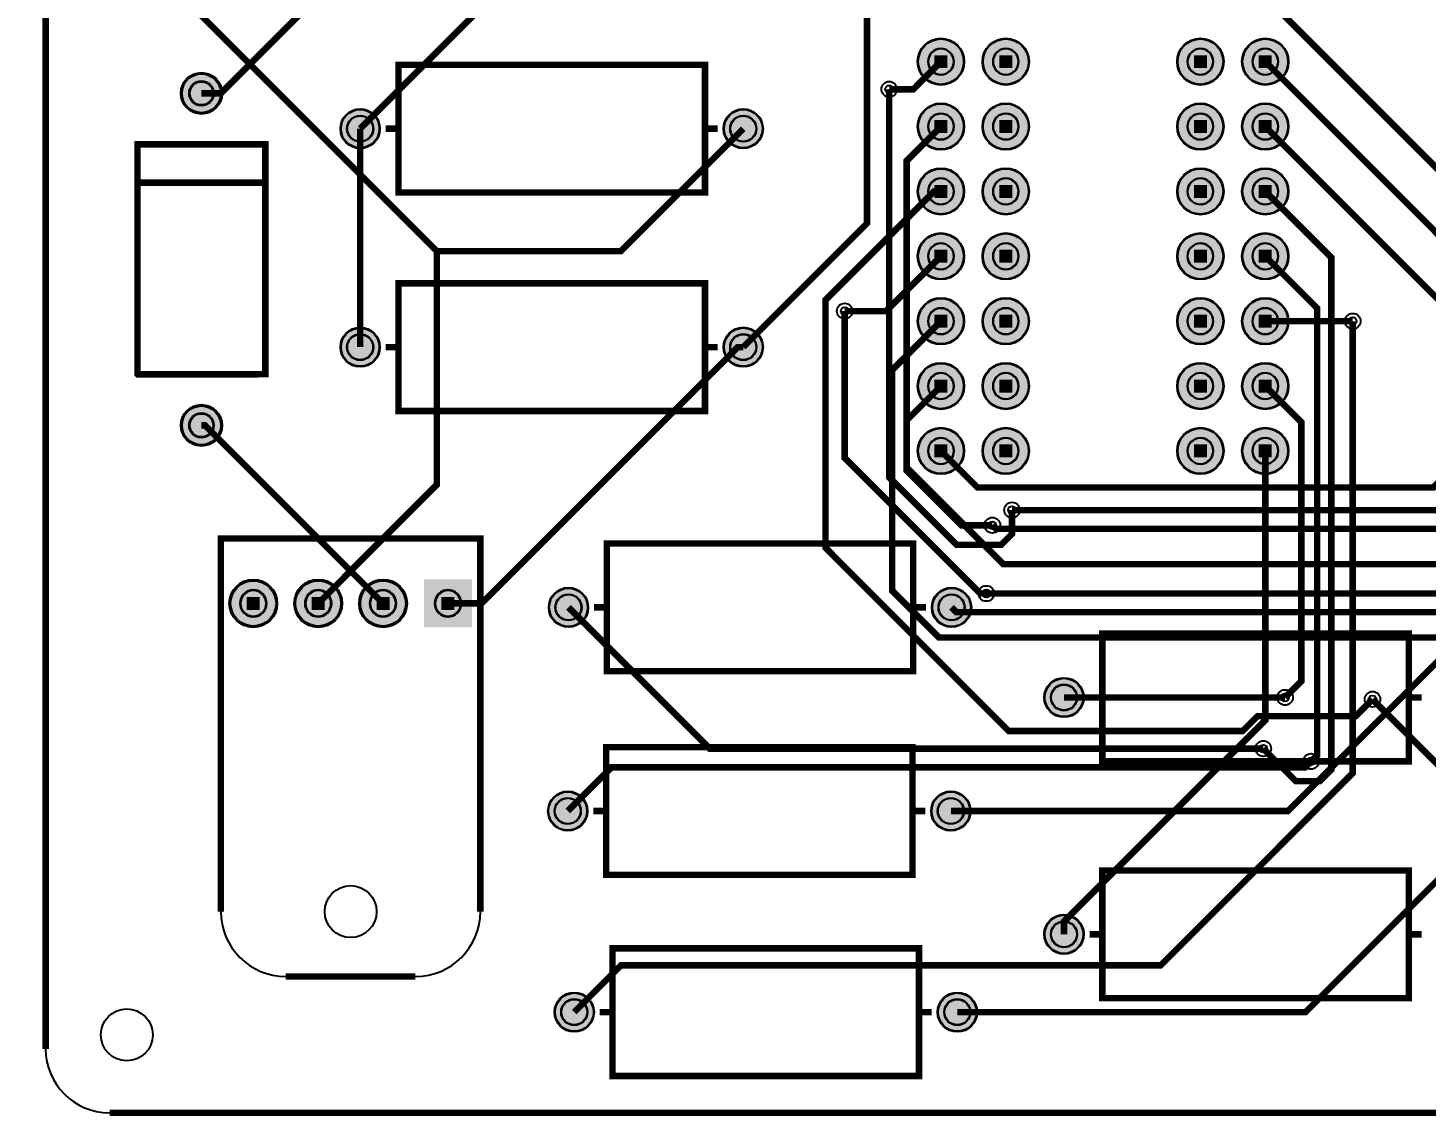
# Model space of a CAD drawing. Header units: millimetres. Extents: x -0.7 to 93.9, y 0 to 87.9.
# Drawn here: x -0.7 to 54, y 0 to 42.6 of the extents above; entities that cross this region are included whole.
import ezdxf

# ---------------------------------------------------------------- set-up
doc = ezdxf.new("R2010")
doc.units = ezdxf.units.MM
for name, color, linetype, true_color in [('BoardOutLine', 7, 'Continuous', 0xff00ff), ('BottomLayer', 7, 'Continuous', 0x0000ff), ('BottomSolderMaskLayer', 7, 'Continuous', 0xaa00ff), ('Document', 7, 'Continuous', 0xffffff), ('Hole', 7, 'Continuous', 0x222222), ('Multi-Layer', 7, 'Continuous', 0xc0c0c0), ('TopLayer', 7, 'Continuous', 0xff0000), ('TopSilkLayer', 7, 'Continuous', 0xffcc00), ('TopSolderMaskLayer', 7, 'Continuous', 0x800080)]:
    doc.layers.add(name, color=color, linetype=linetype, true_color=true_color)

msp = doc.modelspace()

# ---------------------------------------------------------------- hatches: boundary and pattern name
at = {"layer": 'BottomSolderMaskLayer'}
for points in [[(34.138, 41.275, 1), (35.966, 41.275, 1)], [(36.678, 41.275, 1), (38.506, 41.275, 1)], [(44.298, 41.275, 1), (46.126, 41.275, 1)], [(46.838, 41.275, 1), (48.666, 41.275, 1)], [(5.285, 40.036, 1), (6.907, 40.036, 1)], [(11.537, 38.651, 1), (13.087, 38.651, 1)], [(26.537, 38.651, 1), (28.088, 38.651, 1)], [(34.138, 38.735, 1), (35.966, 38.735, 1)], [(36.678, 38.735, 1), (38.506, 38.735, 1)], [(44.298, 38.735, 1), (46.126, 38.735, 1)], [(46.838, 38.735, 1), (48.666, 38.735, 1)], [(34.138, 36.195, 1), (35.966, 36.195, 1)], [(36.678, 36.195, 1), (38.506, 36.195, 1)], [(44.298, 36.195, 1), (46.126, 36.195, 1)], [(46.838, 36.195, 1), (48.666, 36.195, 1)], [(34.138, 33.655, 1), (35.966, 33.655, 1)], [(36.678, 33.655, 1), (38.506, 33.655, 1)], [(44.298, 33.655, 1), (46.126, 33.655, 1)], [(46.838, 33.655, 1), (48.666, 33.655, 1)], [(34.138, 31.115, 1), (35.966, 31.115, 1)], [(36.678, 31.115, 1), (38.506, 31.115, 1)], [(44.298, 31.115, 1), (46.126, 31.115, 1)], [(46.838, 31.115, 1), (48.666, 31.115, 1)], [(11.537, 30.099, 1), (13.087, 30.099, 1)], [(26.537, 30.099, 1), (28.088, 30.099, 1)], [(34.138, 28.575, 1), (35.966, 28.575, 1)], [(36.678, 28.575, 1), (38.506, 28.575, 1)], [(44.298, 28.575, 1), (46.126, 28.575, 1)], [(46.838, 28.575, 1), (48.666, 28.575, 1)], [(5.285, 27.036, 1), (6.907, 27.036, 1)], [(34.138, 26.035, 1), (35.966, 26.035, 1)], [(36.678, 26.035, 1), (38.506, 26.035, 1)], [(44.298, 26.035, 1), (46.126, 26.035, 1)], [(46.838, 26.035, 1), (48.666, 26.035, 1)], [(7.188, 20.066, 1), (9.068, 20.066, 1)], [(9.728, 20.066, 1), (11.608, 20.066, 1)], [(12.268, 20.066, 1), (14.148, 20.066, 1)], [(14.808, 19.126), (14.808, 21.006), (16.688, 21.006), (16.688, 19.126)], [(19.692, 19.911, 1), (21.243, 19.911, 1)], [(34.693, 19.911, 1), (36.244, 19.911, 1)], [(39.096, 16.383, 1), (40.646, 16.383, 1)], [(19.665, 11.938, 1), (21.215, 11.938, 1)], [(34.665, 11.938, 1), (36.216, 11.938, 1)], [(39.096, 7.112, 1), (40.646, 7.112, 1)], [(19.919, 4.064, 1), (21.469, 4.064, 1)], [(34.919, 4.064, 1), (36.47, 4.064, 1)]]:
    msp.add_hatch(color=256, dxfattribs=at).paths.add_polyline_path(points)
at = {"layer": 'Document'}
for points in [[(34.798, 41.529), (34.798, 41.021), (35.306, 41.021), (35.306, 41.529)], [(37.338, 41.529), (37.338, 41.021), (37.846, 41.021), (37.846, 41.529)], [(44.958, 41.529), (44.958, 41.021), (45.466, 41.021), (45.466, 41.529)], [(48.006, 41.021), (48.006, 41.529), (47.498, 41.529), (47.498, 41.021)], [(34.798, 38.989), (34.798, 38.481), (35.306, 38.481), (35.306, 38.989)], [(37.338, 38.989), (37.338, 38.481), (37.846, 38.481), (37.846, 38.989)], [(44.958, 38.989), (44.958, 38.481), (45.466, 38.481), (45.466, 38.989)], [(48.006, 38.481), (48.006, 38.989), (47.498, 38.989), (47.498, 38.481)], [(34.798, 36.449), (34.798, 35.941), (35.306, 35.941), (35.306, 36.449)], [(37.338, 36.449), (37.338, 35.941), (37.846, 35.941), (37.846, 36.449)], [(44.958, 36.449), (44.958, 35.941), (45.466, 35.941), (45.466, 36.449)], [(48.006, 35.941), (48.006, 36.449), (47.498, 36.449), (47.498, 35.941)], [(34.798, 33.909), (34.798, 33.401), (35.306, 33.401), (35.306, 33.909)], [(37.338, 33.909), (37.338, 33.401), (37.846, 33.401), (37.846, 33.909)], [(44.958, 33.909), (44.958, 33.401), (45.466, 33.401), (45.466, 33.909)], [(48.006, 33.401), (48.006, 33.909), (47.498, 33.909), (47.498, 33.401)], [(34.798, 31.369), (34.798, 30.861), (35.306, 30.861), (35.306, 31.369)], [(37.338, 31.369), (37.338, 30.861), (37.846, 30.861), (37.846, 31.369)], [(44.958, 31.369), (44.958, 30.861), (45.466, 30.861), (45.466, 31.369)], [(48.006, 30.861), (48.006, 31.369), (47.498, 31.369), (47.498, 30.861)], [(34.798, 28.829), (34.798, 28.321), (35.306, 28.321), (35.306, 28.829)], [(37.338, 28.829), (37.338, 28.321), (37.846, 28.321), (37.846, 28.829)], [(44.958, 28.829), (44.958, 28.321), (45.466, 28.321), (45.466, 28.829)], [(48.006, 28.321), (48.006, 28.829), (47.498, 28.829), (47.498, 28.321)], [(34.798, 26.289), (34.798, 25.781), (35.306, 25.781), (35.306, 26.289)], [(37.338, 26.289), (37.338, 25.781), (37.846, 25.781), (37.846, 26.289)], [(44.958, 26.289), (44.958, 25.781), (45.466, 25.781), (45.466, 26.289)], [(48.006, 25.781), (48.006, 26.289), (47.498, 26.289), (47.498, 25.781)]]:
    msp.add_hatch(color=256, dxfattribs=at).paths.add_polyline_path(points)
at = {"layer": 'Multi-Layer'}
for points in [[(34.163, 41.275, 1), (35.941, 41.275, 1)], [(36.703, 41.275, 1), (38.481, 41.275, 1)], [(44.323, 41.275, 1), (46.101, 41.275, 1)], [(46.863, 41.275, 1), (48.641, 41.275, 1)], [(5.336, 40.036, 1), (6.856, 40.036, 1)], [(34.163, 38.735, 1), (35.941, 38.735, 1)], [(36.703, 38.735, 1), (38.481, 38.735, 1)], [(44.323, 38.735, 1), (46.101, 38.735, 1)], [(46.863, 38.735, 1), (48.641, 38.735, 1)], [(11.562, 38.651, 1), (13.062, 38.651, 1)], [(26.562, 38.651, 1), (28.062, 38.651, 1)], [(34.163, 36.195, 1), (35.941, 36.195, 1)], [(36.703, 36.195, 1), (38.481, 36.195, 1)], [(44.323, 36.195, 1), (46.101, 36.195, 1)], [(46.863, 36.195, 1), (48.641, 36.195, 1)], [(34.163, 33.655, 1), (35.941, 33.655, 1)], [(36.703, 33.655, 1), (38.481, 33.655, 1)], [(44.323, 33.655, 1), (46.101, 33.655, 1)], [(46.863, 33.655, 1), (48.641, 33.655, 1)], [(34.163, 31.115, 1), (35.941, 31.115, 1)], [(36.703, 31.115, 1), (38.481, 31.115, 1)], [(44.323, 31.115, 1), (46.101, 31.115, 1)], [(46.863, 31.115, 1), (48.641, 31.115, 1)], [(11.562, 30.099, 1), (13.062, 30.099, 1)], [(26.562, 30.099, 1), (28.062, 30.099, 1)], [(34.163, 28.575, 1), (35.941, 28.575, 1)], [(36.703, 28.575, 1), (38.481, 28.575, 1)], [(44.323, 28.575, 1), (46.101, 28.575, 1)], [(46.863, 28.575, 1), (48.641, 28.575, 1)], [(5.336, 27.036, 1), (6.856, 27.036, 1)], [(34.163, 26.035, 1), (35.941, 26.035, 1)], [(36.703, 26.035, 1), (38.481, 26.035, 1)], [(44.323, 26.035, 1), (46.101, 26.035, 1)], [(46.863, 26.035, 1), (48.641, 26.035, 1)], [(7.239, 20.066, 1), (9.017, 20.066, 1)], [(9.779, 20.066, 1), (11.557, 20.066, 1)], [(12.319, 20.066, 1), (14.097, 20.066, 1)], [(14.859, 19.177), (14.859, 20.955), (16.637, 20.955), (16.637, 19.177)], [(19.718, 19.911, 1), (21.218, 19.911, 1)], [(34.718, 19.911, 1), (36.218, 19.911, 1)], [(39.121, 16.383, 1), (40.621, 16.383, 1)], [(19.69, 11.938, 1), (21.19, 11.938, 1)], [(34.69, 11.938, 1), (36.19, 11.938, 1)], [(39.121, 7.112, 1), (40.621, 7.112, 1)], [(19.944, 4.064, 1), (21.444, 4.064, 1)], [(34.944, 4.064, 1), (36.444, 4.064, 1)]]:
    msp.add_hatch(color=256, dxfattribs=at).paths.add_polyline_path(points)
at = {"layer": 'TopSilkLayer'}
for points in [[(7.874, 19.812), (8.382, 19.812), (8.382, 20.32), (7.874, 20.32)], [(10.414, 19.812), (10.922, 19.812), (10.922, 20.32), (10.414, 20.32)], [(12.954, 19.812), (13.462, 19.812), (13.462, 20.32), (12.954, 20.32)], [(15.494, 19.812), (16.002, 19.812), (16.002, 20.32), (15.494, 20.32)]]:
    msp.add_hatch(color=256, dxfattribs=at).paths.add_polyline_path(points)
at = {"layer": 'TopSolderMaskLayer'}
for points in [[(34.138, 41.275, 1), (35.966, 41.275, 1)], [(36.678, 41.275, 1), (38.506, 41.275, 1)], [(44.298, 41.275, 1), (46.126, 41.275, 1)], [(46.838, 41.275, 1), (48.666, 41.275, 1)], [(5.285, 40.036, 1), (6.907, 40.036, 1)], [(11.537, 38.651, 1), (13.087, 38.651, 1)], [(26.537, 38.651, 1), (28.088, 38.651, 1)], [(34.138, 38.735, 1), (35.966, 38.735, 1)], [(36.678, 38.735, 1), (38.506, 38.735, 1)], [(44.298, 38.735, 1), (46.126, 38.735, 1)], [(46.838, 38.735, 1), (48.666, 38.735, 1)], [(34.138, 36.195, 1), (35.966, 36.195, 1)], [(36.678, 36.195, 1), (38.506, 36.195, 1)], [(44.298, 36.195, 1), (46.126, 36.195, 1)], [(46.838, 36.195, 1), (48.666, 36.195, 1)], [(34.138, 33.655, 1), (35.966, 33.655, 1)], [(36.678, 33.655, 1), (38.506, 33.655, 1)], [(44.298, 33.655, 1), (46.126, 33.655, 1)], [(46.838, 33.655, 1), (48.666, 33.655, 1)], [(34.138, 31.115, 1), (35.966, 31.115, 1)], [(36.678, 31.115, 1), (38.506, 31.115, 1)], [(44.298, 31.115, 1), (46.126, 31.115, 1)], [(46.838, 31.115, 1), (48.666, 31.115, 1)], [(11.537, 30.099, 1), (13.087, 30.099, 1)], [(26.537, 30.099, 1), (28.088, 30.099, 1)], [(34.138, 28.575, 1), (35.966, 28.575, 1)], [(36.678, 28.575, 1), (38.506, 28.575, 1)], [(44.298, 28.575, 1), (46.126, 28.575, 1)], [(46.838, 28.575, 1), (48.666, 28.575, 1)], [(5.285, 27.036, 1), (6.907, 27.036, 1)], [(34.138, 26.035, 1), (35.966, 26.035, 1)], [(36.678, 26.035, 1), (38.506, 26.035, 1)], [(44.298, 26.035, 1), (46.126, 26.035, 1)], [(46.838, 26.035, 1), (48.666, 26.035, 1)], [(7.188, 20.066, 1), (9.068, 20.066, 1)], [(9.728, 20.066, 1), (11.608, 20.066, 1)], [(12.268, 20.066, 1), (14.148, 20.066, 1)], [(14.808, 19.126), (14.808, 21.006), (16.688, 21.006), (16.688, 19.126)], [(19.692, 19.911, 1), (21.243, 19.911, 1)], [(34.693, 19.911, 1), (36.244, 19.911, 1)], [(39.096, 16.383, 1), (40.646, 16.383, 1)], [(19.665, 11.938, 1), (21.215, 11.938, 1)], [(34.665, 11.938, 1), (36.216, 11.938, 1)], [(39.096, 7.112, 1), (40.646, 7.112, 1)], [(19.919, 4.064, 1), (21.469, 4.064, 1)], [(34.919, 4.064, 1), (36.47, 4.064, 1)]]:
    msp.add_hatch(color=256, dxfattribs=at).paths.add_polyline_path(points)

# ---------------------------------------------------------------- linework, layer by layer
at = {"layer": 'BoardOutLine', "const_width": 0.254}
for points in [[(-0.003, 2.624), (-0.003, 85.258)], [(91.228, 0.124), (2.497, 0.124)]]:
    msp.add_lwpolyline(points, dxfattribs=at)
at = {"layer": 'BoardOutLine'}
msp.add_arc((2.497, 2.624), 2.5, 180, 270, dxfattribs=at)
at = {"layer": 'BottomLayer', "const_width": 0.254}
for points in [[(12.312, 38.651), (31.496, 57.835), (31.496, 65.434), (32.175, 66.113), (64.697, 66.113), (76.2, 54.61)], [(30.226, 64.897), (30.226, 63.404), (6.858, 40.036), (6.096, 40.036)], [(35.052, 51.435), (32.157, 48.54), (32.157, 34.944), (27.312, 30.099)], [(47.752, 43.815), (59.214, 32.353), (59.214, 24.042), (58.032, 22.86)], [(47.752, 41.275), (57.277, 31.75), (57.905, 31.75)], [(37.834, 23.719), (37.834, 22.783), (37.413, 22.362), (35.663, 22.362), (33.026, 25), (33.026, 40.194)], [(12.312, 30.099), (12.312, 38.651)], [(37.067, 23.125), (35.849, 23.125), (33.709, 25.264), (33.709, 37.392), (35.052, 38.735)], [(47.752, 38.735), (56.514, 29.973), (56.514, 14.726), (57.905, 13.335)], [(47.752, 36.195), (50.339, 33.608), (50.339, 13.562), (49.885, 13.107), (48.949, 13.107), (47.675, 14.381)], [(47.752, 33.655), (49.783, 31.624), (49.783, 14.119), (49.546, 13.881)], [(20.694, 4.064), (22.527, 5.897), (43.654, 5.897), (51.176, 13.419), (51.176, 31.115)], [(31.285, 31.509), (31.285, 25.762), (36.592, 20.454), (36.83, 20.454)], [(47.752, 28.575), (49.165, 27.162), (49.165, 17.021), (48.527, 16.383)], [(88.362, 24.082), (87.038, 25.406), (87.038, 27.133), (86.279, 27.892), (84.688, 27.892), (68.952, 12.156), (56.107, 12.156), (51.951, 16.312)], [(13.208, 20.066), (6.238, 27.036), (6.096, 27.036)], [(47.752, 26.035), (47.752, 15.495), (39.871, 7.614), (39.871, 7.112)]]:
    msp.add_lwpolyline(points, dxfattribs=at)
at = {"layer": 'BottomSolderMaskLayer'}
for points in [[(35.052, 41.789), (35.052, 41.789)], [(37.592, 41.789), (37.592, 41.789)], [(45.212, 41.789), (45.212, 41.789)], [(47.752, 41.789), (47.752, 41.789)], [(35.052, 40.761), (35.052, 40.761)], [(37.592, 40.761), (37.592, 40.761)], [(45.212, 40.761), (45.212, 40.761)], [(47.752, 40.761), (47.752, 40.761)], [(35.052, 39.249), (35.052, 39.249)], [(37.592, 39.249), (37.592, 39.249)], [(45.212, 39.249), (45.212, 39.249)], [(47.752, 39.249), (47.752, 39.249)], [(35.052, 38.221), (35.052, 38.221)], [(37.592, 38.221), (37.592, 38.221)], [(45.212, 38.221), (45.212, 38.221)], [(47.752, 38.221), (47.752, 38.221)], [(35.052, 36.709), (35.052, 36.709)], [(37.592, 36.709), (37.592, 36.709)], [(45.212, 36.709), (45.212, 36.709)], [(47.752, 36.709), (47.752, 36.709)], [(35.052, 35.681), (35.052, 35.681)], [(37.592, 35.681), (37.592, 35.681)], [(45.212, 35.681), (45.212, 35.681)], [(47.752, 35.681), (47.752, 35.681)], [(35.052, 34.169), (35.052, 34.169)], [(37.592, 34.169), (37.592, 34.169)], [(45.212, 34.169), (45.212, 34.169)], [(47.752, 34.169), (47.752, 34.169)], [(35.052, 33.141), (35.052, 33.141)], [(37.592, 33.141), (37.592, 33.141)], [(45.212, 33.141), (45.212, 33.141)], [(47.752, 33.141), (47.752, 33.141)], [(35.052, 31.629), (35.052, 31.629)], [(37.592, 31.629), (37.592, 31.629)], [(45.212, 31.629), (45.212, 31.629)], [(47.752, 31.629), (47.752, 31.629)], [(35.052, 30.601), (35.052, 30.601)], [(37.592, 30.601), (37.592, 30.601)], [(45.212, 30.601), (45.212, 30.601)], [(47.752, 30.601), (47.752, 30.601)], [(35.052, 29.089), (35.052, 29.089)], [(37.592, 29.089), (37.592, 29.089)], [(45.212, 29.089), (45.212, 29.089)], [(47.752, 29.089), (47.752, 29.089)], [(35.052, 28.061), (35.052, 28.061)], [(37.592, 28.061), (37.592, 28.061)], [(45.212, 28.061), (45.212, 28.061)], [(47.752, 28.061), (47.752, 28.061)], [(35.052, 26.549), (35.052, 26.549)], [(37.592, 26.549), (37.592, 26.549)], [(45.212, 26.549), (45.212, 26.549)], [(47.752, 26.549), (47.752, 26.549)], [(35.052, 25.521), (35.052, 25.521)], [(37.592, 25.521), (37.592, 25.521)], [(45.212, 25.521), (45.212, 25.521)], [(47.752, 25.521), (47.752, 25.521)], [(7.6, 20.066), (7.6, 20.066)], [(8.656, 20.066), (8.656, 20.066)], [(10.14, 20.066), (10.14, 20.066)], [(11.196, 20.066), (11.196, 20.066)], [(12.68, 20.066), (12.68, 20.066)], [(13.736, 20.066), (13.736, 20.066)], [(15.22, 20.066), (15.22, 20.066)], [(16.276, 20.066), (16.276, 20.066)]]:
    msp.add_lwpolyline(points, close=True, dxfattribs=at)
for centre, radius in [((35.052, 41.275), 0.914), ((37.592, 41.275), 0.914), ((45.212, 41.275), 0.914), ((47.752, 41.275), 0.914), ((6.096, 40.036), 0.811), ((6.096, 40.036), 0.485), ((12.312, 38.651), 0.775), ((27.312, 38.651), 0.775), ((35.052, 38.735), 0.914), ((37.592, 38.735), 0.914), ((45.212, 38.735), 0.914), ((47.752, 38.735), 0.914), ((12.312, 38.651), 0.517), ((27.312, 38.651), 0.517), ((35.052, 36.195), 0.914), ((37.592, 36.195), 0.914), ((45.212, 36.195), 0.914), ((47.752, 36.195), 0.914), ((35.052, 33.655), 0.914), ((37.592, 33.655), 0.914), ((45.212, 33.655), 0.914), ((47.752, 33.655), 0.914), ((35.052, 31.115), 0.914), ((37.592, 31.115), 0.914), ((45.212, 31.115), 0.914), ((47.752, 31.115), 0.914), ((12.312, 30.099), 0.775), ((27.312, 30.099), 0.775), ((12.312, 30.099), 0.517), ((27.312, 30.099), 0.517), ((35.052, 28.575), 0.914), ((37.592, 28.575), 0.914), ((45.212, 28.575), 0.914), ((47.752, 28.575), 0.914), ((6.096, 27.036), 0.811), ((6.096, 27.036), 0.485), ((35.052, 26.035), 0.914), ((37.592, 26.035), 0.914), ((45.212, 26.035), 0.914), ((47.752, 26.035), 0.914), ((8.128, 20.066), 0.94), ((10.668, 20.066), 0.94), ((13.208, 20.066), 0.94), ((20.468, 19.911), 0.775), ((20.468, 19.911), 0.517), ((35.468, 19.911), 0.775), ((35.468, 19.911), 0.517), ((39.871, 16.383), 0.775), ((39.871, 16.383), 0.517), ((20.44, 11.938), 0.775), ((35.44, 11.938), 0.775), ((20.44, 11.938), 0.517), ((35.44, 11.938), 0.517), ((39.871, 7.112), 0.775), ((39.871, 7.112), 0.517), ((20.694, 4.064), 0.775), ((20.694, 4.064), 0.517), ((35.694, 4.064), 0.775), ((35.694, 4.064), 0.517)]:
    msp.add_circle(centre, radius, dxfattribs=at)
for centre, radius, start, end in [((35.052, 41.275), 0.514, 90, 270), ((35.052, 41.275), 0.514, 270, 90), ((37.592, 41.275), 0.514, 90, 270), ((37.592, 41.275), 0.514, 270, 90), ((45.212, 41.275), 0.514, 90, 270), ((45.212, 41.275), 0.514, 270, 90), ((47.752, 41.275), 0.514, 450, 270), ((47.752, 41.275), 0.514, 270, 450), ((35.052, 38.735), 0.514, 90, 270), ((35.052, 38.735), 0.514, 270, 90), ((37.592, 38.735), 0.514, 90, 270), ((37.592, 38.735), 0.514, 270, 90), ((45.212, 38.735), 0.514, 90, 270), ((45.212, 38.735), 0.514, 270, 90), ((47.752, 38.735), 0.514, 450, 270), ((47.752, 38.735), 0.514, 270, 450), ((35.052, 36.195), 0.514, 90, 270), ((35.052, 36.195), 0.514, 270, 90), ((37.592, 36.195), 0.514, 90, 270), ((37.592, 36.195), 0.514, 270, 90), ((45.212, 36.195), 0.514, 90, 270), ((45.212, 36.195), 0.514, 270, 90), ((47.752, 36.195), 0.514, 450, 270), ((47.752, 36.195), 0.514, 270, 450), ((35.052, 33.655), 0.514, 90, 270), ((35.052, 33.655), 0.514, 270, 90), ((37.592, 33.655), 0.514, 90, 270), ((37.592, 33.655), 0.514, 270, 90), ((45.212, 33.655), 0.514, 90, 270), ((45.212, 33.655), 0.514, 270, 90), ((47.752, 33.655), 0.514, 450, 270), ((47.752, 33.655), 0.514, 270, 450), ((35.052, 31.115), 0.514, 90, 270), ((35.052, 31.115), 0.514, 270, 90), ((37.592, 31.115), 0.514, 90, 270), ((37.592, 31.115), 0.514, 270, 90), ((45.212, 31.115), 0.514, 90, 270), ((45.212, 31.115), 0.514, 270, 90), ((47.752, 31.115), 0.514, 450, 270), ((47.752, 31.115), 0.514, 270, 450), ((35.052, 28.575), 0.514, 90, 270), ((35.052, 28.575), 0.514, 270, 90), ((37.592, 28.575), 0.514, 90, 270), ((37.592, 28.575), 0.514, 270, 90), ((45.212, 28.575), 0.514, 90, 270), ((45.212, 28.575), 0.514, 270, 90), ((47.752, 28.575), 0.514, 450, 270), ((47.752, 28.575), 0.514, 270, 450), ((35.052, 26.035), 0.514, 90, 270), ((35.052, 26.035), 0.514, 270, 90), ((37.592, 26.035), 0.514, 90, 270), ((37.592, 26.035), 0.514, 270, 90), ((45.212, 26.035), 0.514, 90, 270), ((45.212, 26.035), 0.514, 270, 90), ((47.752, 26.035), 0.514, 450, 270), ((47.752, 26.035), 0.514, 270, 450), ((8.128, 20.066), 0.528, 360, 180), ((10.668, 20.066), 0.528, 360, 180), ((13.208, 20.066), 0.528, 360, 180), ((15.748, 20.066), 0.528, 360, 180), ((8.128, 20.066), 0.528, 180, 360), ((10.668, 20.066), 0.528, 180, 360), ((13.208, 20.066), 0.528, 180, 360), ((15.748, 20.066), 0.528, 180, 360)]:
    msp.add_arc(centre, radius, start, end, dxfattribs=at)
at = {"layer": 'Hole'}
for centre in [(33.026, 40.194), (31.285, 31.509), (51.176, 31.115), (37.834, 23.719), (37.067, 23.124), (36.83, 20.454), (48.527, 16.383), (51.951, 16.312), (47.675, 14.381), (49.546, 13.881)]:
    msp.add_circle(centre, 0.153, dxfattribs=at)
at = {"layer": 'Multi-Layer'}
for points in [[(35.052, 41.775), (35.052, 41.775)], [(37.592, 41.775), (37.592, 41.775)], [(45.212, 41.775), (45.212, 41.775)], [(47.752, 41.775), (47.752, 41.775)], [(35.052, 40.775), (35.052, 40.775)], [(37.592, 40.775), (37.592, 40.775)], [(45.212, 40.775), (45.212, 40.775)], [(47.752, 40.775), (47.752, 40.775)], [(35.052, 39.235), (35.052, 39.235)], [(37.592, 39.235), (37.592, 39.235)], [(45.212, 39.235), (45.212, 39.235)], [(47.752, 39.235), (47.752, 39.235)], [(35.052, 38.235), (35.052, 38.235)], [(37.592, 38.235), (37.592, 38.235)], [(45.212, 38.235), (45.212, 38.235)], [(47.752, 38.235), (47.752, 38.235)], [(35.052, 36.695), (35.052, 36.695)], [(37.592, 36.695), (37.592, 36.695)], [(45.212, 36.695), (45.212, 36.695)], [(47.752, 36.695), (47.752, 36.695)], [(35.052, 35.695), (35.052, 35.695)], [(37.592, 35.695), (37.592, 35.695)], [(45.212, 35.695), (45.212, 35.695)], [(47.752, 35.695), (47.752, 35.695)], [(35.052, 34.155), (35.052, 34.155)], [(37.592, 34.155), (37.592, 34.155)], [(45.212, 34.155), (45.212, 34.155)], [(47.752, 34.155), (47.752, 34.155)], [(35.052, 33.155), (35.052, 33.155)], [(37.592, 33.155), (37.592, 33.155)], [(45.212, 33.155), (45.212, 33.155)], [(47.752, 33.155), (47.752, 33.155)], [(35.052, 31.615), (35.052, 31.615)], [(37.592, 31.615), (37.592, 31.615)], [(45.212, 31.615), (45.212, 31.615)], [(47.752, 31.615), (47.752, 31.615)], [(35.052, 30.615), (35.052, 30.615)], [(37.592, 30.615), (37.592, 30.615)], [(45.212, 30.615), (45.212, 30.615)], [(47.752, 30.615), (47.752, 30.615)], [(35.052, 29.075), (35.052, 29.075)], [(37.592, 29.075), (37.592, 29.075)], [(45.212, 29.075), (45.212, 29.075)], [(47.752, 29.075), (47.752, 29.075)], [(35.052, 28.075), (35.052, 28.075)], [(37.592, 28.075), (37.592, 28.075)], [(45.212, 28.075), (45.212, 28.075)], [(47.752, 28.075), (47.752, 28.075)], [(35.052, 26.535), (35.052, 26.535)], [(37.592, 26.535), (37.592, 26.535)], [(45.212, 26.535), (45.212, 26.535)], [(47.752, 26.535), (47.752, 26.535)], [(35.052, 25.535), (35.052, 25.535)], [(37.592, 25.535), (37.592, 25.535)], [(45.212, 25.535), (45.212, 25.535)], [(47.752, 25.535), (47.752, 25.535)], [(7.628, 20.066), (7.628, 20.066)], [(8.628, 20.066), (8.628, 20.066)], [(10.168, 20.066), (10.168, 20.066)], [(11.168, 20.066), (11.168, 20.066)], [(12.708, 20.066), (12.708, 20.066)], [(13.708, 20.066), (13.708, 20.066)], [(15.248, 20.066), (15.248, 20.066)], [(16.248, 20.066), (16.248, 20.066)]]:
    msp.add_lwpolyline(points, close=True, dxfattribs=at)
for centre, radius in [((35.052, 41.275), 0.889), ((37.592, 41.275), 0.889), ((45.212, 41.275), 0.889), ((47.752, 41.275), 0.889), ((6.096, 40.036), 0.76), ((6.096, 40.036), 0.455), ((33.026, 40.194), 0.305), ((35.052, 38.735), 0.889), ((37.592, 38.735), 0.889), ((45.212, 38.735), 0.889), ((47.752, 38.735), 0.889), ((12.312, 38.651), 0.75), ((12.312, 38.651), 0.5), ((27.312, 38.651), 0.75), ((27.312, 38.651), 0.5), ((35.052, 36.195), 0.889), ((37.592, 36.195), 0.889), ((45.212, 36.195), 0.889), ((47.752, 36.195), 0.889), ((35.052, 33.655), 0.889), ((37.592, 33.655), 0.889), ((45.212, 33.655), 0.889), ((47.752, 33.655), 0.889), ((31.285, 31.509), 0.305), ((35.052, 31.115), 0.889), ((37.592, 31.115), 0.889), ((45.212, 31.115), 0.889), ((47.752, 31.115), 0.889), ((51.176, 31.115), 0.305), ((12.312, 30.099), 0.75), ((27.312, 30.099), 0.75), ((12.312, 30.099), 0.5), ((27.312, 30.099), 0.5), ((35.052, 28.575), 0.889), ((37.592, 28.575), 0.889), ((45.212, 28.575), 0.889), ((47.752, 28.575), 0.889), ((6.096, 27.036), 0.76), ((6.096, 27.036), 0.455), ((35.052, 26.035), 0.889), ((37.592, 26.035), 0.889), ((45.212, 26.035), 0.889), ((47.752, 26.035), 0.889), ((37.834, 23.719), 0.305), ((37.067, 23.124), 0.305), ((8.128, 20.066), 0.889), ((10.668, 20.066), 0.889), ((13.208, 20.066), 0.889), ((20.468, 19.911), 0.75), ((20.468, 19.911), 0.5), ((35.468, 19.911), 0.75), ((35.468, 19.911), 0.5), ((36.83, 20.454), 0.305), ((39.871, 16.383), 0.75), ((39.871, 16.383), 0.5), ((48.527, 16.383), 0.305), ((51.951, 16.312), 0.305), ((47.675, 14.381), 0.305), ((49.546, 13.881), 0.305), ((20.44, 11.938), 0.75), ((35.44, 11.938), 0.75), ((20.44, 11.938), 0.5), ((35.44, 11.938), 0.5), ((11.938, 8.001), 1.016), ((39.871, 7.112), 0.75), ((39.871, 7.112), 0.5), ((20.694, 4.064), 0.75), ((20.694, 4.064), 0.5), ((35.694, 4.064), 0.75), ((35.694, 4.064), 0.5), ((3.175, 3.175), 1.016)]:
    msp.add_circle(centre, radius, dxfattribs=at)
for centre, start, end in [((35.052, 41.275), 90, 270), ((35.052, 41.275), 270, 90), ((37.592, 41.275), 90, 270), ((37.592, 41.275), 270, 90), ((45.212, 41.275), 90, 270), ((45.212, 41.275), 270, 90), ((47.752, 41.275), 450, 270), ((47.752, 41.275), 270, 450), ((35.052, 38.735), 90, 270), ((35.052, 38.735), 270, 90), ((37.592, 38.735), 90, 270), ((37.592, 38.735), 270, 90), ((45.212, 38.735), 90, 270), ((45.212, 38.735), 270, 90), ((47.752, 38.735), 450, 270), ((47.752, 38.735), 270, 450), ((35.052, 36.195), 90, 270), ((35.052, 36.195), 270, 90), ((37.592, 36.195), 90, 270), ((37.592, 36.195), 270, 90), ((45.212, 36.195), 90, 270), ((45.212, 36.195), 270, 90), ((47.752, 36.195), 450, 270), ((47.752, 36.195), 270, 450), ((35.052, 33.655), 90, 270), ((35.052, 33.655), 270, 90), ((37.592, 33.655), 90, 270), ((37.592, 33.655), 270, 90), ((45.212, 33.655), 90, 270), ((45.212, 33.655), 270, 90), ((47.752, 33.655), 450, 270), ((47.752, 33.655), 270, 450), ((35.052, 31.115), 90, 270), ((35.052, 31.115), 270, 90), ((37.592, 31.115), 90, 270), ((37.592, 31.115), 270, 90), ((45.212, 31.115), 90, 270), ((45.212, 31.115), 270, 90), ((47.752, 31.115), 450, 270), ((47.752, 31.115), 270, 450), ((35.052, 28.575), 90, 270), ((35.052, 28.575), 270, 90), ((37.592, 28.575), 90, 270), ((37.592, 28.575), 270, 90), ((45.212, 28.575), 90, 270), ((45.212, 28.575), 270, 90), ((47.752, 28.575), 450, 270), ((47.752, 28.575), 270, 450), ((35.052, 26.035), 90, 270), ((35.052, 26.035), 270, 90), ((37.592, 26.035), 90, 270), ((37.592, 26.035), 270, 90), ((45.212, 26.035), 90, 270), ((45.212, 26.035), 270, 90), ((47.752, 26.035), 450, 270), ((47.752, 26.035), 270, 450), ((8.128, 20.066), 360, 180), ((10.668, 20.066), 360, 180), ((13.208, 20.066), 360, 180), ((15.748, 20.066), 360, 180), ((8.128, 20.066), 180, 360), ((10.668, 20.066), 180, 360), ((13.208, 20.066), 180, 360), ((15.748, 20.066), 180, 360)]:
    msp.add_arc(centre, 0.5, start, end, dxfattribs=at)
at = {"layer": 'TopLayer', "const_width": 0.254}
for points in [[(15.313, 33.855), (3.54, 45.628), (3.54, 61.49), (5.276, 63.226), (6.223, 63.226)], [(35.052, 41.275), (33.971, 40.194), (33.026, 40.194)], [(27.312, 38.651), (22.516, 33.855), (15.313, 33.855)], [(35.052, 36.195), (34.781, 36.195), (30.532, 31.946), (30.532, 22.245), (37.705, 15.072), (46.868, 15.072), (47.445, 15.649), (51.288, 15.649), (51.951, 16.312)], [(10.668, 20.066), (15.313, 24.711), (15.313, 33.855)], [(35.052, 33.655), (32.906, 31.509), (31.285, 31.509)], [(35.052, 31.115), (33.14, 29.203), (33.14, 20.564), (34.972, 18.733), (81.256, 18.733), (85.331, 22.808), (86.31, 22.808), (87.092, 22.026), (87.092, 20.272), (88.362, 19.002)], [(47.752, 31.115), (51.176, 31.115)], [(17.065, 20.066), (27.098, 30.099), (27.312, 30.099)], [(82.271, 21.604), (37.495, 21.604), (33.719, 25.38), (33.719, 27.242), (35.052, 28.575)], [(88.362, 13.922), (89.686, 15.246), (89.686, 27.026), (88.82, 27.892), (57.62, 27.892), (54.334, 24.605), (36.482, 24.605), (35.052, 26.035)], [(37.067, 23.125), (37.206, 22.986), (56.018, 22.986), (58.364, 25.332), (87.071, 25.332), (88.362, 26.622)], [(81.82, 26.096), (57.199, 26.096), (54.822, 23.719), (37.834, 23.719)], [(35.468, 19.911), (35.659, 19.721), (81.458, 19.721), (85.819, 24.082), (85.822, 24.082)], [(35.44, 11.938), (48.64, 11.938), (54.653, 17.951), (82.231, 17.951), (85.822, 21.542)], [(80.634, 20.454), (36.83, 20.454)], [(15.748, 20.066), (17.065, 20.066)], [(47.675, 14.381), (25.998, 14.381), (20.468, 19.911)], [(35.694, 4.064), (49.328, 4.064), (56.845, 11.582), (81.605, 11.582), (85.269, 15.246), (86.331, 15.246), (87.092, 16.006), (87.092, 17.732), (85.822, 19.002)], [(39.871, 16.383), (48.527, 16.383)], [(20.44, 11.938), (22.15, 13.648), (49.312, 13.648), (49.546, 13.881)]]:
    msp.add_lwpolyline(points, dxfattribs=at)
at = {"layer": 'TopSilkLayer', "const_width": 0.254}
for points in [[(13.813, 36.152), (13.813, 41.151), (25.812, 41.151), (25.812, 36.152), (13.813, 36.152)], [(3.596, 29.036), (8.596, 29.037), (8.596, 38.036), (3.595, 38.036), (3.595, 29.037), (3.596, 29.036)], [(3.596, 36.536), (3.596, 38.036), (8.596, 38.036), (8.596, 36.536), (3.596, 36.536)], [(13.813, 27.6), (13.813, 32.598), (25.812, 32.598), (25.812, 27.6), (13.813, 27.6)], [(21.969, 17.412), (21.969, 22.41), (33.967, 22.41), (33.967, 17.412), (21.969, 17.412)], [(41.372, 13.884), (41.372, 18.882), (53.371, 18.882), (53.371, 13.884), (41.372, 13.884)], [(21.941, 9.439), (21.941, 14.437), (33.94, 14.437), (33.94, 9.439), (21.941, 9.439)], [(41.372, 4.613), (41.372, 9.611), (53.371, 9.611), (53.371, 4.613), (41.372, 4.613)], [(22.195, 1.565), (22.195, 6.563), (34.194, 6.563), (34.194, 1.565), (22.195, 1.565)]]:
    msp.add_lwpolyline(points, close=True, dxfattribs=at)
at = {"layer": 'TopSilkLayer'}
for points, const_width in [([(26.312, 38.651), (25.908, 38.651), (25.812, 38.747)], 0.254), ([(13.312, 38.651), (13.812, 38.651)], 0.254), ([(13.312, 30.099), (13.812, 30.099)], 0.254), ([(26.312, 30.099), (25.908, 30.099), (25.812, 30.195)], 0.254), ([(6.858, 8.001), (6.858, 22.606), (17.018, 22.606), (17.018, 8.001)], 0.254), ([(6.858, 20.701), (6.858, 19.431)], 0.203), ([(21.468, 19.911), (21.968, 19.911)], 0.254), ([(34.468, 19.911), (34.064, 19.911), (33.968, 20.007)], 0.254), ([(40.871, 16.383), (41.371, 16.383)], 0.254), ([(53.871, 16.383), (53.467, 16.383), (53.371, 16.479)], 0.254), ([(21.44, 11.938), (21.94, 11.938)], 0.254), ([(34.44, 11.938), (34.036, 11.938), (33.94, 12.034)], 0.254), ([(40.871, 7.112), (41.371, 7.112)], 0.254), ([(53.871, 7.112), (53.467, 7.112), (53.371, 7.208)], 0.254), ([(14.478, 5.461), (9.398, 5.461)], 0.254), ([(21.694, 4.064), (22.194, 4.064)], 0.254), ([(34.694, 4.064), (34.29, 4.064), (34.194, 4.16)], 0.254)]:
    msp.add_lwpolyline(points, dxfattribs=dict(at, const_width=const_width))
for centre, start, end in [((9.398, 8.001), 180, 270), ((14.478, 8.001), 270, 0)]:
    msp.add_arc(centre, 2.54, start, end, dxfattribs=at)
at = {"layer": 'TopSolderMaskLayer'}
for points in [[(35.052, 41.789), (35.052, 41.789)], [(37.592, 41.789), (37.592, 41.789)], [(45.212, 41.789), (45.212, 41.789)], [(47.752, 41.789), (47.752, 41.789)], [(35.052, 40.761), (35.052, 40.761)], [(37.592, 40.761), (37.592, 40.761)], [(45.212, 40.761), (45.212, 40.761)], [(47.752, 40.761), (47.752, 40.761)], [(35.052, 39.249), (35.052, 39.249)], [(37.592, 39.249), (37.592, 39.249)], [(45.212, 39.249), (45.212, 39.249)], [(47.752, 39.249), (47.752, 39.249)], [(35.052, 38.221), (35.052, 38.221)], [(37.592, 38.221), (37.592, 38.221)], [(45.212, 38.221), (45.212, 38.221)], [(47.752, 38.221), (47.752, 38.221)], [(35.052, 36.709), (35.052, 36.709)], [(37.592, 36.709), (37.592, 36.709)], [(45.212, 36.709), (45.212, 36.709)], [(47.752, 36.709), (47.752, 36.709)], [(35.052, 35.681), (35.052, 35.681)], [(37.592, 35.681), (37.592, 35.681)], [(45.212, 35.681), (45.212, 35.681)], [(47.752, 35.681), (47.752, 35.681)], [(35.052, 34.169), (35.052, 34.169)], [(37.592, 34.169), (37.592, 34.169)], [(45.212, 34.169), (45.212, 34.169)], [(47.752, 34.169), (47.752, 34.169)], [(35.052, 33.141), (35.052, 33.141)], [(37.592, 33.141), (37.592, 33.141)], [(45.212, 33.141), (45.212, 33.141)], [(47.752, 33.141), (47.752, 33.141)], [(35.052, 31.629), (35.052, 31.629)], [(37.592, 31.629), (37.592, 31.629)], [(45.212, 31.629), (45.212, 31.629)], [(47.752, 31.629), (47.752, 31.629)], [(35.052, 30.601), (35.052, 30.601)], [(37.592, 30.601), (37.592, 30.601)], [(45.212, 30.601), (45.212, 30.601)], [(47.752, 30.601), (47.752, 30.601)], [(35.052, 29.089), (35.052, 29.089)], [(37.592, 29.089), (37.592, 29.089)], [(45.212, 29.089), (45.212, 29.089)], [(47.752, 29.089), (47.752, 29.089)], [(35.052, 28.061), (35.052, 28.061)], [(37.592, 28.061), (37.592, 28.061)], [(45.212, 28.061), (45.212, 28.061)], [(47.752, 28.061), (47.752, 28.061)], [(35.052, 26.549), (35.052, 26.549)], [(37.592, 26.549), (37.592, 26.549)], [(45.212, 26.549), (45.212, 26.549)], [(47.752, 26.549), (47.752, 26.549)], [(35.052, 25.521), (35.052, 25.521)], [(37.592, 25.521), (37.592, 25.521)], [(45.212, 25.521), (45.212, 25.521)], [(47.752, 25.521), (47.752, 25.521)], [(7.6, 20.066), (7.6, 20.066)], [(8.656, 20.066), (8.656, 20.066)], [(10.14, 20.066), (10.14, 20.066)], [(11.196, 20.066), (11.196, 20.066)], [(12.68, 20.066), (12.68, 20.066)], [(13.736, 20.066), (13.736, 20.066)], [(15.22, 20.066), (15.22, 20.066)], [(16.276, 20.066), (16.276, 20.066)]]:
    msp.add_lwpolyline(points, close=True, dxfattribs=at)
for centre, radius in [((35.052, 41.275), 0.914), ((37.592, 41.275), 0.914), ((45.212, 41.275), 0.914), ((47.752, 41.275), 0.914), ((6.096, 40.036), 0.811), ((6.096, 40.036), 0.485), ((12.312, 38.651), 0.775), ((27.312, 38.651), 0.775), ((35.052, 38.735), 0.914), ((37.592, 38.735), 0.914), ((45.212, 38.735), 0.914), ((47.752, 38.735), 0.914), ((12.312, 38.651), 0.517), ((27.312, 38.651), 0.517), ((35.052, 36.195), 0.914), ((37.592, 36.195), 0.914), ((45.212, 36.195), 0.914), ((47.752, 36.195), 0.914), ((35.052, 33.655), 0.914), ((37.592, 33.655), 0.914), ((45.212, 33.655), 0.914), ((47.752, 33.655), 0.914), ((35.052, 31.115), 0.914), ((37.592, 31.115), 0.914), ((45.212, 31.115), 0.914), ((47.752, 31.115), 0.914), ((12.312, 30.099), 0.775), ((27.312, 30.099), 0.775), ((12.312, 30.099), 0.517), ((27.312, 30.099), 0.517), ((35.052, 28.575), 0.914), ((37.592, 28.575), 0.914), ((45.212, 28.575), 0.914), ((47.752, 28.575), 0.914), ((6.096, 27.036), 0.811), ((6.096, 27.036), 0.485), ((35.052, 26.035), 0.914), ((37.592, 26.035), 0.914), ((45.212, 26.035), 0.914), ((47.752, 26.035), 0.914), ((8.128, 20.066), 0.94), ((10.668, 20.066), 0.94), ((13.208, 20.066), 0.94), ((20.468, 19.911), 0.775), ((20.468, 19.911), 0.517), ((35.468, 19.911), 0.775), ((35.468, 19.911), 0.517), ((39.871, 16.383), 0.775), ((39.871, 16.383), 0.517), ((20.44, 11.938), 0.775), ((35.44, 11.938), 0.775), ((20.44, 11.938), 0.517), ((35.44, 11.938), 0.517), ((39.871, 7.112), 0.775), ((39.871, 7.112), 0.517), ((20.694, 4.064), 0.775), ((20.694, 4.064), 0.517), ((35.694, 4.064), 0.775), ((35.694, 4.064), 0.517)]:
    msp.add_circle(centre, radius, dxfattribs=at)
for centre, radius, start, end in [((35.052, 41.275), 0.514, 90, 270), ((35.052, 41.275), 0.514, 270, 90), ((37.592, 41.275), 0.514, 90, 270), ((37.592, 41.275), 0.514, 270, 90), ((45.212, 41.275), 0.514, 90, 270), ((45.212, 41.275), 0.514, 270, 90), ((47.752, 41.275), 0.514, 450, 270), ((47.752, 41.275), 0.514, 270, 450), ((35.052, 38.735), 0.514, 90, 270), ((35.052, 38.735), 0.514, 270, 90), ((37.592, 38.735), 0.514, 90, 270), ((37.592, 38.735), 0.514, 270, 90), ((45.212, 38.735), 0.514, 90, 270), ((45.212, 38.735), 0.514, 270, 90), ((47.752, 38.735), 0.514, 450, 270), ((47.752, 38.735), 0.514, 270, 450), ((35.052, 36.195), 0.514, 90, 270), ((35.052, 36.195), 0.514, 270, 90), ((37.592, 36.195), 0.514, 90, 270), ((37.592, 36.195), 0.514, 270, 90), ((45.212, 36.195), 0.514, 90, 270), ((45.212, 36.195), 0.514, 270, 90), ((47.752, 36.195), 0.514, 450, 270), ((47.752, 36.195), 0.514, 270, 450), ((35.052, 33.655), 0.514, 90, 270), ((35.052, 33.655), 0.514, 270, 90), ((37.592, 33.655), 0.514, 90, 270), ((37.592, 33.655), 0.514, 270, 90), ((45.212, 33.655), 0.514, 90, 270), ((45.212, 33.655), 0.514, 270, 90), ((47.752, 33.655), 0.514, 450, 270), ((47.752, 33.655), 0.514, 270, 450), ((35.052, 31.115), 0.514, 90, 270), ((35.052, 31.115), 0.514, 270, 90), ((37.592, 31.115), 0.514, 90, 270), ((37.592, 31.115), 0.514, 270, 90), ((45.212, 31.115), 0.514, 90, 270), ((45.212, 31.115), 0.514, 270, 90), ((47.752, 31.115), 0.514, 450, 270), ((47.752, 31.115), 0.514, 270, 450), ((35.052, 28.575), 0.514, 90, 270), ((35.052, 28.575), 0.514, 270, 90), ((37.592, 28.575), 0.514, 90, 270), ((37.592, 28.575), 0.514, 270, 90), ((45.212, 28.575), 0.514, 90, 270), ((45.212, 28.575), 0.514, 270, 90), ((47.752, 28.575), 0.514, 450, 270), ((47.752, 28.575), 0.514, 270, 450), ((35.052, 26.035), 0.514, 90, 270), ((35.052, 26.035), 0.514, 270, 90), ((37.592, 26.035), 0.514, 90, 270), ((37.592, 26.035), 0.514, 270, 90), ((45.212, 26.035), 0.514, 90, 270), ((45.212, 26.035), 0.514, 270, 90), ((47.752, 26.035), 0.514, 450, 270), ((47.752, 26.035), 0.514, 270, 450), ((8.128, 20.066), 0.528, 360, 180), ((10.668, 20.066), 0.528, 360, 180), ((13.208, 20.066), 0.528, 360, 180), ((15.748, 20.066), 0.528, 360, 180), ((8.128, 20.066), 0.528, 180, 360), ((10.668, 20.066), 0.528, 180, 360), ((13.208, 20.066), 0.528, 180, 360), ((15.748, 20.066), 0.528, 180, 360)]:
    msp.add_arc(centre, radius, start, end, dxfattribs=at)

doc.saveas('drawing.dxf')
